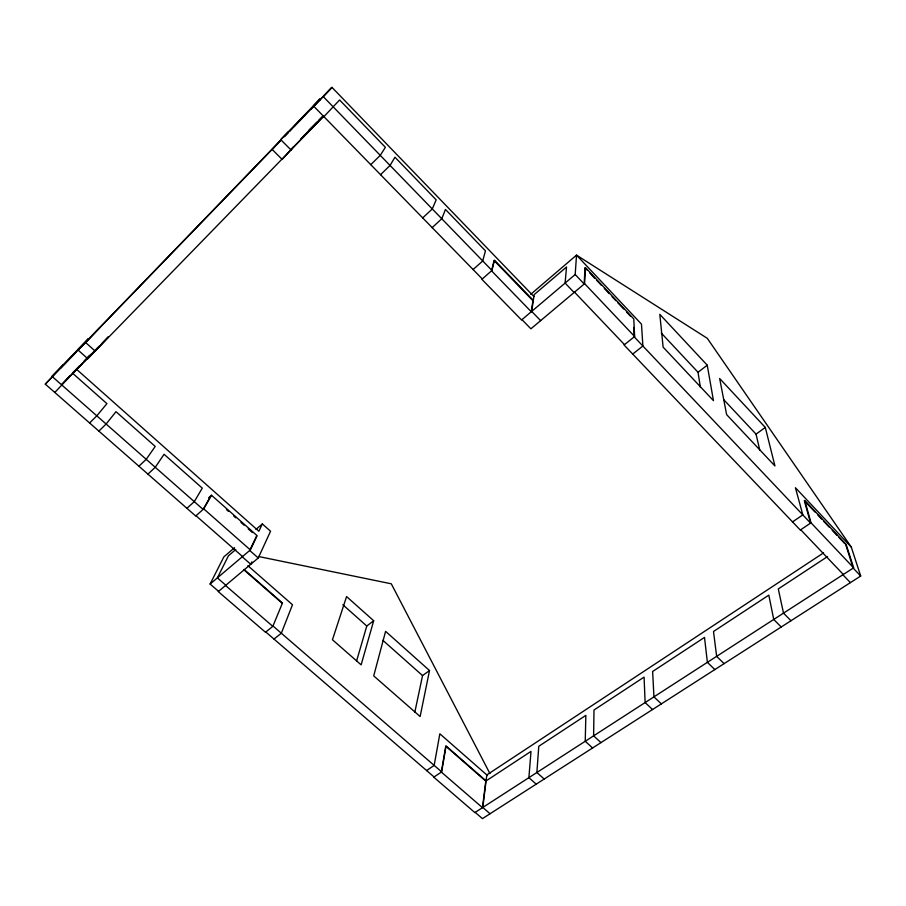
<?xml version="1.0" encoding="UTF-8"?>
<svg xmlns="http://www.w3.org/2000/svg" width="906" height="906" viewBox="0 0 906 906"><rect width="100%" height="100%" fill="white"/><g stroke="black" fill="none" stroke-linecap="round" stroke-linejoin="round"><path stroke-width="1.36" d="M634.642 336.511L584.608 283.657L585.378 267.542L633.758 318.912L634.642 336.511L624.064 344.982L800.292 530.044L811.017 522.807L804.732 500.406L846.125 544.359L853.633 567.824L474.869 812.58L433.77 777.178L441.652 771.867L446.069 745.955L486.08 780.915L531.007 751.391L528.889 777.665L536.205 784.143M533.317 300.362L494.472 260.169L491.947 270.452L481.879 279.331L521.562 319.988L575.197 274.518L576.522 255.13L707.28 338.312L851.278 547.077L860.7 576.023L482.445 818.628L475.186 812.376M441.562 770.723L445.763 746.159L485.775 781.119L482.479 807.665L441.335 772.082M429.523 670.542L420.124 716.521L373.714 675.887L385.594 631.357L429.523 670.542L422.547 675.582L414.823 712.195M373.68 620.735L361.132 664.857L332.457 639.749L346.579 596.567L373.68 620.735L366.783 626.023L356.624 660.893M441.652 771.867L273.125 626.125L265.481 632.252L218.267 591.595L258.255 557.983L270.554 531.244L262.344 523.928L255.934 529.421M251.891 561.845L250.758 564.279L242.23 556.805M256.5 536.205L249.716 550.463L258.255 557.983M262.344 523.928L258.867 531.244L76.614 369.354L54.802 392.457M218.573 591.335L210.101 584.042L250.35 549.931L257.123 535.684L211.494 495.231L208.64 497.768M210.101 584.042L223.861 556.862L234.552 547.711M210.883 495.775L203.114 509.421L52.038 376.398L63.148 364.835M51.902 377.247L45.3 384.133L195.707 516.012L203.737 508.866L211.494 495.231M52.038 376.398L88.505 338.595L77.757 349.761L87.746 358.697L323.567 116.398M293.465 146.806L290.803 149.762L323.499 116.228M291.936 148.618L282.174 159.456L272.14 149.411L281.313 139.818M87.746 358.697L98.256 347.36L72.831 373.431L106.919 403.634L96.817 415.831L89.603 422.977M108.244 336.987L95.164 351.098L85.56 342.468M87.35 358.334L91.178 354.223M69.728 376.001L61.551 384.778L99.309 346.092M320.509 99.275L313.804 106.296L331.981 87.372L533.894 296.522M291.222 150.181L280.747 139.649L288.085 131.993M76.421 369.433L82.276 363.34M84.224 361.301L90.079 355.197M76.07 352.14L45.3 384.133M78.165 350.124L99.875 327.553M81.959 346.047L280.973 139.932M280.747 139.649L320.09 98.856L313.385 105.866L482.286 278.969M60.396 368.414L75.243 353.068M75.798 352.468L281.166 140.068M284.178 136.84L288.085 132.797M289.467 131.404L309.841 110.317M310.52 109.581L313.442 106.557M284.903 135.889L291.766 128.822M293.725 126.795L305.492 114.666M310.396 109.615L315.299 104.564M319.229 100.521L331.981 87.372L323.216 96.568L491.947 270.452M72.446 373.079L79.286 366.069M84.179 361.052L89.071 356.035M300.803 138.901L323.159 115.979M101.449 343.895L108.188 336.987M323.918 116.659L339.603 99.966L385.378 147.316L380.26 155.356L370.758 164.666M308.912 130.204L316.874 122.287M318.867 120.305L322.853 116.342M98.879 431.109L106.115 424.008L116.002 411.686L155.22 446.443L146.217 459.319L138.901 466.205M380.543 174.699L390.056 165.458L394.948 157.214L436.171 199.852L432.275 208.958L422.694 217.904M147.938 474.121L155.266 467.292L164.065 454.28L202.264 488.13L194.303 501.664L186.908 508.3M432.185 227.621L441.777 218.754L445.458 209.456L485.457 250.849L482.728 260.962L473.079 269.535M530.712 294.325L576.522 255.13L641.482 324.155L642.886 346.001L632.716 354.076M235.82 549.478L228.425 555.786L217.361 577.892L225.832 585.231M584.608 283.657L530.905 328.81L521.969 319.648M273.986 639.07L281.336 633.226L292.479 604.744L247.893 565.695M700.406 387.383L698.028 372.264L707.246 365.197L659.817 314.359L663.124 347.145L713.464 400.645L707.246 365.197M759.783 450.18L756.046 434.133L765.298 427.428L719.647 378.504L726.623 414.608L774.947 465.967L765.298 427.428M426.613 770.542L434.167 765.4L439.84 733.792L487.485 775.525M792.535 521.89L802.818 514.902L795.423 487.722L851.278 547.077M823.509 552.909L486.816 774.936L482.796 807.461L490.055 813.735M827.54 556.567L778.288 588.934L783.509 613.135L790.983 620.735M258.561 556.51L391.29 583.804L489.942 773.599M265.786 632.003L434.087 776.974M225.526 585.48L272.819 626.374L282.468 603.011L244.099 569.478M243.805 569.727L282.174 603.249M196.013 515.74L242.536 556.544M203.737 508.866L250.35 549.931M226.432 509.557L228.505 511.392M233.691 515.99L235.764 517.824M240.951 522.422L244.065 525.174M248.21 528.855L252.355 532.535M342.83 604.744L366.783 626.023M382.853 640.316L422.547 675.582M544.189 779.024L536.873 772.512L538.776 746.284L585.854 715.366L585.231 741.255L592.592 747.982M600.972 742.603L593.611 735.853L593.996 710.01L644.075 677.11L645.129 702.558L652.535 709.534M661.346 703.883L653.939 696.861L652.637 671.482L704.506 637.405L707.382 662.331L714.823 669.579M724.098 663.634L716.646 656.34L713.498 631.493L768.82 595.14L773.735 619.444L781.21 627.009M540.633 320.622L531.686 311.404L534.166 294.631L566.522 266.998L565.106 283.068L574.087 292.502M574.506 292.151L624.483 344.642M800.723 529.75L843.316 574.483M842.886 574.766L850.383 582.637M811.017 522.807L853.633 567.824M575.197 274.518L584.189 284.02L584.97 267.893L586.907 269.943M853.192 568.107L860.7 576.023M589.806 273.023L594.642 278.165M596.578 280.214L601.414 285.345M604.325 288.425L609.16 293.567M612.06 296.647L615.933 300.758M617.869 302.808L623.679 308.969M626.578 312.049L630.451 316.16M814.902 511.935L804.313 500.69L810.587 523.102L634.211 336.851L633.747 327.372M817.79 514.993L821.64 519.081M823.565 521.131L829.341 527.258M832.229 530.327L837.042 535.435M838.967 537.473L844.754 543.611M661.278 333.068L698.028 372.264M723.735 399.671L756.046 434.133M845.717 544.631L852.784 566.794M532.921 300.69L531.278 311.755L491.55 270.815L494.076 260.52L532.921 300.69"/></g></svg>
